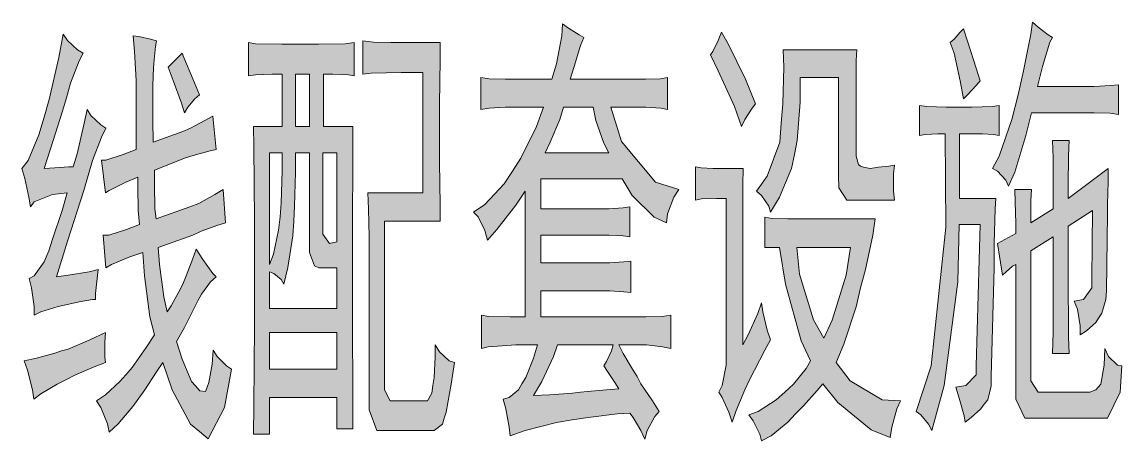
# Model space of a CAD drawing. Header units: millimetres. Extents: x 0 to 586, y 0 to 414.
# Drawn here: x 559.26 to 566.23, y 59.93 to 62.59 of the extents above; entities that cross this region are included whole.
import ezdxf

# ---------------------------------------------------------------- set-up
doc = ezdxf.new("R2010")
doc.units = ezdxf.units.MM

msp = doc.modelspace()

# ---------------------------------------------------------------- hatches: boundary and pattern name
h = msp.add_hatch(color=0)
h.paths.add_polyline_path([(562.818139, 62.491056), (562.796972, 62.441667), (562.758167, 62.307611), (562.733472, 62.226472), (563.160333, 62.226472), (563.209722, 62.226472), (563.304972, 62.23), (563.350833, 62.237056), (563.350833, 62.035972), (563.3085, 62.043028), (563.21325, 62.050083), (563.160333, 62.050083), (562.991, 62.050083), (563.058028, 61.831361), (563.273222, 61.573833), (563.421389, 61.527972), (563.389639, 61.478583), (563.350833, 61.37275), (563.343778, 61.316306), (563.266167, 61.351583), (563.125056, 61.489167), (563.061556, 61.595), (562.5465, 61.595), (562.5465, 61.4045), (562.9275, 61.4045), (562.976889, 61.4045), (563.068611, 61.411556), (563.110944, 61.418611), (563.110944, 61.228111), (563.068611, 61.235167), (562.976889, 61.238694), (562.9275, 61.238694), (562.5465, 61.238694), (562.5465, 61.062306), (562.938083, 61.062306), (562.983944, 61.062306), (563.072139, 61.069361), (563.118, 61.072889), (563.118, 60.875333), (563.072139, 60.878861), (562.983944, 60.885917), (562.938083, 60.885917), (562.5465, 60.885917), (562.5465, 60.720111), (563.167389, 60.720111), (563.21325, 60.720111), (563.315556, 60.723639), (563.372, 60.730694), (563.372, 60.519028), (563.319083, 60.529611), (563.216778, 60.543722), (563.167389, 60.543722), (563.040389, 60.543722), (563.068611, 60.487278), (563.128583, 60.3885), (563.156806, 60.342639), (563.1815, 60.296778), (563.255583, 60.187417), (563.297917, 60.120389), (563.269694, 60.088639), (563.220306, 60.000444), (563.206194, 59.944), (563.1815, 60.000444), (563.132111, 60.081583), (563.110944, 60.109806), (563.029806, 60.106278), (562.846361, 60.081583), (562.744056, 60.067472), (562.645278, 60.049833), (562.447722, 60.000444), (562.352472, 59.965167), (562.345417, 60.021611), (562.32425, 60.138028), (562.306611, 60.198), (562.345417, 60.208583), (562.405389, 60.257972), (562.426556, 60.296778), (562.45125, 60.335583), (562.500639, 60.459056), (562.525333, 60.543722), (562.38775, 60.543722), (562.211361, 60.529611), (562.169028, 60.519028), (562.169028, 60.730694), (562.214889, 60.723639), (562.352472, 60.720111), (562.447722, 60.720111), (562.447722, 61.517389), (562.38775, 61.429194), (562.267806, 61.273972), (562.207833, 61.206944), (562.190194, 61.266917), (562.147861, 61.355111), (562.119639, 61.383333), (562.190194, 61.432722), (562.313667, 61.56325), (562.366583, 61.644389), (562.4195, 61.725528), (562.518278, 61.926611), (562.564139, 62.050083), (562.370111, 62.050083), (562.320722, 62.050083), (562.218417, 62.043028), (562.1655, 62.035972), (562.1655, 62.237056), (562.218417, 62.23), (562.320722, 62.226472), (562.370111, 62.226472), (562.617056, 62.226472), (562.645278, 62.32525), (562.680556, 62.501639), (562.684083, 62.57925), (562.722889, 62.551028), (562.789917, 62.508694)])
h.paths.add_polyline_path([(562.500639, 60.222694), (562.602944, 60.226222), (562.747583, 60.236806), (562.796972, 60.243861), (562.842833, 60.247389), (562.962778, 60.257972), (563.040389, 60.265028), (563.015694, 60.303833), (562.969833, 60.374389), (562.945139, 60.409667), (562.962778, 60.437889), (562.994528, 60.504917), (563.005111, 60.543722), (562.652333, 60.543722), (562.627639, 60.469639), (562.553556, 60.310889)])
h.paths.add_polyline_path([(562.976889, 61.760806), (562.945139, 61.820778), (562.89575, 61.965417), (562.878111, 62.050083), (562.691139, 62.050083), (562.666444, 61.972472), (562.606472, 61.827833), (562.574722, 61.760806)])
h = msp.add_hatch(color=0)
h.dxf.hatch_style = 2
h.paths.add_polyline_path([(563.693028, 62.526333), (563.735361, 62.45225), (563.844722, 62.226472), (563.908222, 62.07125), (563.887056, 62.043028), (563.841194, 61.972472), (563.820028, 61.926611), (563.774167, 62.053611), (563.671861, 62.279389), (563.622472, 62.381694), (563.636583, 62.402861), (563.671861, 62.473417)])
h = msp.add_hatch(color=0)
h.dxf.hatch_style = 2
h.paths.add_polyline_path([(565.227611, 62.5475), (565.255833, 62.462833), (565.30875, 62.297028), (565.333444, 62.215889), (565.30875, 62.187667), (565.255833, 62.131222), (565.227611, 62.103), (565.206444, 62.215889), (565.167639, 62.392278), (565.142944, 62.459306), (565.167639, 62.480472), (565.206444, 62.526333)])
h = msp.add_hatch(color=0)
h.dxf.hatch_style = 2
h.paths.add_polyline_path([(565.792056, 62.491056), (565.774417, 62.462833), (565.728556, 62.307611), (565.696806, 62.180611), (566.00725, 62.180611), (566.056639, 62.180611), (566.158944, 62.187667), (566.211861, 62.191194), (566.211861, 62.004222), (566.158944, 62.011278), (566.056639, 62.014806), (566.00725, 62.014806), (565.658, 62.014806), (565.622722, 61.870167), (565.552167, 61.637333), (565.513361, 61.549139), (565.495722, 61.587944), (565.442806, 61.644389), (565.411056, 61.662028), (565.453389, 61.739639), (565.534528, 61.972472), (565.573333, 62.127694), (565.608611, 62.279389), (565.654472, 62.512222), (565.665056, 62.589833), (565.700333, 62.558083), (565.763833, 62.508694)])
h = msp.add_hatch(color=0)
h.dxf.hatch_style = 2
h.paths.add_polyline_path([(559.643139, 62.392278), (559.618444, 62.342889), (559.562, 62.201778), (559.537306, 62.110056), (559.509083, 62.018333), (559.438528, 61.792556), (559.396194, 61.662028), (559.463222, 61.665556), (559.551417, 61.672611), (559.579639, 61.672611), (559.604333, 61.75375), (559.646667, 61.937194), (559.667833, 62.035972), (559.692528, 61.997167), (559.756028, 61.937194), (559.787778, 61.916028), (559.759556, 61.859583), (559.703111, 61.711417), (559.674889, 61.616167), (559.646667, 61.520917), (559.544361, 61.199889), (559.473806, 60.974111), (559.547889, 60.984694), (559.681944, 61.005861), (559.738389, 61.019972), (559.731333, 60.963528), (559.72075, 60.868278), (559.72075, 60.829472), (559.703111, 60.829472), (559.618444, 60.815361), (559.551417, 60.80125), (559.484389, 60.787139), (559.375028, 60.751861), (559.332694, 60.730694), (559.332694, 60.787139), (559.315056, 60.903556), (559.300944, 60.963528), (559.332694, 60.981167), (559.396194, 61.069361), (559.424417, 61.139917), (559.449111, 61.214), (559.509083, 61.393917), (559.540833, 61.506806), (559.449111, 61.496222), (559.332694, 61.450361), (559.308, 61.418611), (559.297417, 61.478583), (559.272722, 61.598528), (559.255083, 61.662028), (559.293889, 61.711417), (559.360917, 61.873694), (559.396194, 61.986583), (559.427944, 62.099472), (559.487917, 62.364056), (559.516139, 62.512222), (559.544361, 62.473417), (559.607861, 62.413444)])
h = msp.add_hatch(color=0)
h.dxf.hatch_style = 2
h.paths.add_polyline_path([(559.978278, 62.138278), (559.978278, 62.219417), (559.967694, 62.402861), (559.960639, 62.501639), (559.995917, 62.498111), (560.07, 62.480472), (560.108806, 62.469889), (560.10175, 62.434611), (560.091167, 62.328778), (560.087639, 62.254694), (560.084111, 62.177083), (560.084111, 61.965417), (560.087639, 61.827833), (560.274611, 61.894861), (560.324, 61.916028), (560.415722, 61.965417), (560.465111, 61.993639), (560.486278, 61.781972), (560.440417, 61.771389), (560.341639, 61.743167), (560.29225, 61.729056), (560.094694, 61.651444), (560.094694, 61.559722), (560.098222, 61.4045), (560.105278, 61.341), (560.320472, 61.418611), (560.376917, 61.439778), (560.479222, 61.496222), (560.532139, 61.527972), (560.54625, 61.316306), (560.496861, 61.302194), (560.391028, 61.263389), (560.338111, 61.238694), (560.119389, 61.161083), (560.126444, 61.051722), (560.154667, 60.847111), (560.175833, 60.751861), (560.200528, 60.790667), (560.249917, 60.878861), (560.274611, 60.92825), (560.295778, 60.981167), (560.338111, 61.090528), (560.359278, 61.1505), (560.401611, 61.083472), (560.465111, 60.995278), (560.486278, 60.974111), (560.451, 60.942361), (560.394556, 60.86475), (560.373389, 60.825944), (560.352222, 60.783611), (560.285194, 60.653083), (560.235806, 60.564889), (560.271083, 60.452), (560.331056, 60.310889), (560.35575, 60.282667), (560.383972, 60.250917), (560.41925, 60.247389), (560.429833, 60.275611), (560.440417, 60.303833), (560.461583, 60.42025), (560.468639, 60.508444), (560.493333, 60.469639), (560.553306, 60.409667), (560.585056, 60.3885), (560.539194, 60.145083), (560.436889, 59.947528), (560.380444, 59.993389), (560.324, 60.03925), (560.207583, 60.257972), (560.147611, 60.430833), (560.108806, 60.370861), (560.034722, 60.257972), (559.995917, 60.205056), (559.957111, 60.152139), (559.865389, 60.042778), (559.808944, 59.989861), (559.798361, 60.042778), (559.756028, 60.145083), (559.727806, 60.187417), (559.78425, 60.226222), (559.875972, 60.310889), (559.914778, 60.353222), (559.953583, 60.399083), (560.041778, 60.526083), (560.094694, 60.607222), (560.066472, 60.720111), (560.031194, 60.981167), (560.020611, 61.129333), (559.939472, 61.101111), (559.823056, 61.051722), (559.787778, 61.030556), (559.770139, 61.238694), (559.805417, 61.238694), (559.918306, 61.273972), (559.999444, 61.305722), (559.992389, 61.393917), (559.988861, 61.545611), (559.988861, 61.605583), (559.914778, 61.573833), (559.808944, 61.520917), (559.78425, 61.506806), (559.759556, 61.714944), (559.787778, 61.714944), (559.897139, 61.750222), (559.978278, 61.781972)])
h = msp.add_hatch(color=0)
h.paths.add_polyline_path([(560.906083, 61.926611), (560.906083, 62.258222), (560.842583, 62.258222), (560.73675, 62.254694), (560.690889, 62.247639), (560.690889, 62.459306), (560.73675, 62.45225), (560.902556, 62.448722), (561.018972, 62.448722), (561.135389, 62.448722), (561.304722, 62.45225), (561.361167, 62.459306), (561.361167, 62.247639), (561.325889, 62.254694), (561.227111, 62.258222), (561.167139, 62.258222), (561.167139, 61.926611), (561.354111, 61.926611), (561.354111, 61.743167), (561.350583, 61.273972), (561.350583, 60.984694), (561.350583, 60.698944), (561.354111, 60.208583), (561.354111, 60.011028), (561.251806, 60.011028), (561.251806, 60.208583), (560.824944, 60.208583), (560.824944, 59.97575), (560.722639, 59.97575), (560.726167, 60.155667), (560.729694, 60.663667), (560.729694, 60.995278), (560.729694, 61.333944), (560.726167, 61.799611), (560.722639, 61.926611)])
h.paths.add_polyline_path([(560.824944, 60.773028), (561.251806, 60.773028), (561.251806, 61.030556), (561.138917, 61.030556), (561.110694, 61.044667), (561.078944, 61.129333), (561.078944, 61.196361), (561.078944, 61.760806), (560.99075, 61.760806), (560.99075, 61.637333), (560.983694, 61.422139), (560.980167, 61.326889), (560.973111, 61.235167), (560.941361, 61.034083), (560.916667, 60.92825), (560.899028, 60.956472), (560.853167, 60.995278), (560.824944, 61.005861)])
h.paths.add_polyline_path([(561.251806, 60.3885), (561.251806, 60.621333), (560.824944, 60.621333), (560.824944, 60.3885)])
h.paths.add_polyline_path([(561.163611, 61.316306), (561.163611, 61.24575), (561.205944, 61.185778), (561.251806, 61.196361), (561.251806, 61.760806), (561.163611, 61.760806)])
h.paths.add_polyline_path([(560.824944, 61.051722), (560.849639, 61.11875), (560.881389, 61.270444), (560.891972, 61.355111), (560.899028, 61.443306), (560.906083, 61.644389), (560.906083, 61.760806), (560.824944, 61.760806)])
h.paths.add_polyline_path([(561.078944, 61.926611), (561.078944, 62.258222), (560.99075, 62.258222), (560.99075, 61.926611)])
h = msp.add_hatch(color=0)
h.dxf.hatch_style = 2
h.paths.add_polyline_path([(561.417611, 62.469889), (561.484639, 62.462833), (561.594, 62.459306), (561.639861, 62.459306), (561.907972, 62.459306), (561.907972, 62.353472), (561.904444, 62.064194), (561.904444, 61.88075), (561.904444, 61.704361), (561.907972, 61.429194), (561.907972, 61.326889), (561.555194, 61.326889), (561.555194, 60.332056), (561.555194, 60.257972), (561.590472, 60.187417), (561.62575, 60.187417), (561.805667, 60.187417), (561.826833, 60.187417), (561.855056, 60.236806), (561.862111, 60.286194), (561.869167, 60.335583), (561.876222, 60.466111), (561.876222, 60.543722), (561.904444, 60.497861), (561.964417, 60.441417), (561.999694, 60.430833), (561.978528, 60.29325), (561.946778, 60.116861), (561.932667, 60.078056), (561.922083, 60.03925), (561.869167, 60.000444), (561.830361, 60.000444), (561.555194, 60.000444), (561.505806, 60.000444), (561.456417, 60.130972), (561.456417, 60.265028), (561.456417, 61.1505), (561.456417, 61.228111), (561.452889, 61.4045), (561.449361, 61.506806), (561.798611, 61.506806), (561.798611, 62.268806), (561.661028, 62.268806), (561.470528, 62.265278), (561.417611, 62.258222)])
h = msp.add_hatch(color=0)
h.dxf.hatch_style = 2
h.paths.add_polyline_path([(560.285194, 62.014806), (560.267556, 62.074778), (560.214639, 62.219417), (560.182889, 62.304083), (560.271083, 62.392278), (560.281667, 62.364056), (560.338111, 62.23), (560.380444, 62.127694), (560.352222, 62.103), (560.306361, 62.050083)])
h = msp.add_hatch(color=0)
h.dxf.hatch_style = 2
h.paths.add_polyline_path([(564.536167, 61.460944), (564.486778, 61.460944), (564.437389, 61.538556), (564.433861, 61.616167), (564.433861, 62.237056), (564.190444, 62.237056), (564.190444, 62.081833), (564.172806, 61.838417), (564.155167, 61.750222), (564.137528, 61.662028), (564.059917, 61.478583), (564.003472, 61.383333), (563.992889, 61.422139), (563.947028, 61.489167), (563.915278, 61.517389), (563.982306, 61.612639), (564.063444, 61.827833), (564.0705, 61.947778), (564.081083, 62.07125), (564.088139, 62.304083), (564.084611, 62.413444), (564.550278, 62.413444), (564.54675, 62.346417), (564.54675, 62.180611), (564.54675, 62.081833), (564.54675, 61.781972), (564.54675, 61.739639), (564.560861, 61.686722), (564.574972, 61.676139), (564.592611, 61.669083), (564.634944, 61.662028), (564.663167, 61.665556), (564.687861, 61.669083), (564.754889, 61.676139), (564.790167, 61.683194), (564.783111, 61.62675), (564.783111, 61.517389), (564.790167, 61.460944)])
h = msp.add_hatch(color=0)
h.dxf.hatch_style = 2
h.paths.add_polyline_path([(565.453389, 61.870167), (565.418111, 61.877222), (565.347556, 61.88075), (565.30875, 61.88075), (565.202917, 61.88075), (565.202917, 61.471528), (565.432222, 61.471528), (565.428694, 61.4045), (565.421639, 61.185778), (565.421639, 61.030556), (565.404, 60.342639), (565.404, 60.282667), (565.382833, 60.194472), (565.358139, 60.16625), (565.336972, 60.138028), (565.277, 60.081583), (565.238194, 60.053361), (565.231139, 60.092167), (565.199389, 60.205056), (565.178222, 60.275611), (565.241722, 60.286194), (565.30875, 60.353222), (565.30875, 60.409667), (565.333444, 61.305722), (565.199389, 61.305722), (565.192333, 60.942361), (565.104139, 60.286194), (565.026528, 60.000444), (565.005361, 60.03925), (564.955972, 60.099222), (564.92775, 60.120389), (565.023, 60.409667), (565.114722, 61.288083), (565.111194, 61.88075), (565.065333, 61.88075), (564.984194, 61.877222), (564.948917, 61.870167), (564.948917, 62.060667), (564.994778, 62.053611), (565.11825, 62.050083), (565.199389, 62.050083), (565.280528, 62.050083), (565.411056, 62.053611), (565.453389, 62.060667)])
h = msp.add_hatch(color=0)
h.dxf.hatch_style = 2
h.paths.add_polyline_path([(565.559222, 61.249278), (565.559222, 61.312778), (565.555694, 61.450361), (565.552167, 61.527972), (565.658, 61.527972), (565.654472, 61.457417), (565.654472, 61.351583), (565.654472, 61.316306), (565.795583, 61.4045), (565.795583, 61.510333), (565.795583, 61.729056), (565.792056, 61.838417), (565.897889, 61.838417), (565.894361, 61.739639), (565.890833, 61.556194), (565.890833, 61.471528), (566.144833, 61.662028), (566.144833, 61.577361), (566.141306, 61.432722), (566.141306, 61.37275), (566.13425, 60.885917), (566.130722, 60.829472), (566.106028, 60.744806), (566.084861, 60.713056), (566.067222, 60.684833), (566.00725, 60.631917), (565.968444, 60.607222), (565.968444, 60.663667), (565.950806, 60.7695), (565.929639, 60.818889), (565.989611, 60.829472), (566.042528, 60.903556), (566.042528, 60.963528), (566.046056, 61.393917), (565.890833, 61.295139), (565.890833, 60.995278), (565.894361, 60.593111), (565.897889, 60.487278), (565.792056, 60.487278), (565.795583, 60.621333), (565.795583, 60.99175), (565.795583, 61.228111), (565.654472, 61.139917), (565.654472, 60.3885), (565.654472, 60.314417), (565.700333, 60.243861), (565.746194, 60.243861), (566.003722, 60.243861), (566.028417, 60.243861), (566.067222, 60.257972), (566.081333, 60.275611), (566.098972, 60.29325), (566.120139, 60.413194), (566.123667, 60.519028), (566.148361, 60.469639), (566.204806, 60.413194), (566.233028, 60.409667), (566.222444, 60.243861), (566.141306, 60.078056), (566.074278, 60.078056), (565.668583, 60.078056), (565.615667, 60.078056), (565.559222, 60.198), (565.559222, 60.321472), (565.559222, 61.051722), (565.538056, 61.041139), (565.49925, 61.005861), (565.474556, 60.984694), (565.442806, 61.185778)])
h = msp.add_hatch(color=0)
h.dxf.hatch_style = 2
h.paths.add_polyline_path([(563.830611, 61.662028), (563.827083, 61.559722), (563.827083, 61.341), (563.827083, 61.217528), (563.827083, 60.543722), (563.862361, 60.607222), (563.922333, 60.741278), (563.947028, 60.808306), (563.954083, 60.751861), (563.982306, 60.635444), (564.003472, 60.575472), (563.968194, 60.508444), (563.901167, 60.381444), (563.869417, 60.321472), (563.841194, 60.257972), (563.78475, 60.127444), (563.760056, 60.053361), (563.738889, 60.116861), (563.696556, 60.208583), (563.675389, 60.243861), (563.696556, 60.286194), (563.72125, 60.413194), (563.72125, 60.497861), (563.72125, 61.471528), (563.661278, 61.471528), (563.566028, 61.468), (563.527222, 61.460944), (563.527222, 61.672611), (563.5625, 61.665556), (563.636583, 61.662028), (563.675389, 61.662028)])
h = msp.add_hatch(color=0)
h.paths.add_polyline_path([(563.968194, 61.351583), (564.014056, 61.344528), (564.112833, 61.341), (564.169278, 61.341), (564.666694, 61.341), (564.652583, 61.238694), (564.606722, 61.019972), (564.574972, 60.903556), (564.54675, 60.783611), (564.469139, 60.54725), (564.41975, 60.430833), (564.507944, 60.314417), (564.712556, 60.194472), (564.828972, 60.187417), (564.804278, 60.138028), (564.772528, 60.021611), (564.761944, 59.954583), (564.642, 60.003972), (564.430333, 60.176833), (564.335083, 60.296778), (564.299806, 60.254444), (564.211611, 60.155667), (564.162222, 60.106278), (564.112833, 60.053361), (564.007, 59.965167), (563.947028, 59.933417), (563.936444, 59.97575), (563.894111, 60.060417), (563.865889, 60.099222), (563.925861, 60.120389), (564.03875, 60.194472), (564.095194, 60.243861), (564.148111, 60.29325), (564.22925, 60.392028), (564.257472, 60.441417), (564.1975, 60.568417), (564.098722, 60.92825), (564.059917, 61.161083), (563.968194, 61.161083)])
h.paths.add_polyline_path([(564.342139, 60.586056), (564.395056, 60.698944), (564.48325, 60.984694), (564.511472, 61.161083), (564.169278, 61.161083), (564.186917, 60.99175), (564.275111, 60.702472)])
h = msp.add_hatch(color=0)
h.dxf.hatch_style = 2
h.paths.add_polyline_path([(559.78425, 60.621333), (559.780722, 60.557833), (559.780722, 60.466111), (559.78425, 60.430833), (559.713694, 60.402611), (559.590222, 60.349694), (559.533778, 60.321472), (559.477333, 60.29325), (559.375028, 60.233278), (559.329167, 60.198), (559.322111, 60.257972), (559.290361, 60.381444), (559.269194, 60.441417), (559.346806, 60.459056), (559.463222, 60.490806), (559.505556, 60.504917), (559.547889, 60.5155), (559.685472, 60.575472)])

# ---------------------------------------------------------------- linework, layer by layer
at = {"color": 0, "lineweight": 0}
for points in [[(562.818139, 62.491056), (562.796972, 62.441667), (562.758167, 62.307611), (562.733472, 62.226472), (563.160333, 62.226472), (563.209722, 62.226472), (563.304972, 62.23), (563.350833, 62.237056), (563.350833, 62.035972), (563.3085, 62.043028), (563.21325, 62.050083), (563.160333, 62.050083), (562.991, 62.050083), (563.058028, 61.831361), (563.273222, 61.573833), (563.421389, 61.527972), (563.389639, 61.478583), (563.350833, 61.37275), (563.343778, 61.316306), (563.266167, 61.351583), (563.125056, 61.489167), (563.061556, 61.595), (562.5465, 61.595), (562.5465, 61.4045), (562.9275, 61.4045), (562.976889, 61.4045), (563.068611, 61.411556), (563.110944, 61.418611), (563.110944, 61.228111), (563.068611, 61.235167), (562.976889, 61.238694), (562.9275, 61.238694), (562.5465, 61.238694), (562.5465, 61.062306), (562.938083, 61.062306), (562.983944, 61.062306), (563.072139, 61.069361), (563.118, 61.072889), (563.118, 60.875333), (563.072139, 60.878861), (562.983944, 60.885917), (562.938083, 60.885917), (562.5465, 60.885917), (562.5465, 60.720111), (563.167389, 60.720111), (563.21325, 60.720111), (563.315556, 60.723639), (563.372, 60.730694), (563.372, 60.519028), (563.319083, 60.529611), (563.216778, 60.543722), (563.167389, 60.543722), (563.040389, 60.543722), (563.068611, 60.487278), (563.128583, 60.3885), (563.156806, 60.342639), (563.1815, 60.296778), (563.255583, 60.187417), (563.297917, 60.120389), (563.269694, 60.088639), (563.220306, 60.000444), (563.206194, 59.944), (563.1815, 60.000444), (563.132111, 60.081583), (563.110944, 60.109806), (563.029806, 60.106278), (562.846361, 60.081583), (562.744056, 60.067472), (562.645278, 60.049833), (562.447722, 60.000444), (562.352472, 59.965167), (562.345417, 60.021611), (562.32425, 60.138028), (562.306611, 60.198), (562.345417, 60.208583), (562.405389, 60.257972), (562.426556, 60.296778), (562.45125, 60.335583), (562.500639, 60.459056), (562.525333, 60.543722), (562.38775, 60.543722), (562.211361, 60.529611), (562.169028, 60.519028), (562.169028, 60.730694), (562.214889, 60.723639), (562.352472, 60.720111), (562.447722, 60.720111), (562.447722, 61.517389), (562.38775, 61.429194), (562.267806, 61.273972), (562.207833, 61.206944), (562.190194, 61.266917), (562.147861, 61.355111), (562.119639, 61.383333), (562.190194, 61.432722), (562.313667, 61.56325), (562.366583, 61.644389), (562.4195, 61.725528), (562.518278, 61.926611), (562.564139, 62.050083), (562.370111, 62.050083), (562.320722, 62.050083), (562.218417, 62.043028), (562.1655, 62.035972), (562.1655, 62.237056), (562.218417, 62.23), (562.320722, 62.226472), (562.370111, 62.226472), (562.617056, 62.226472), (562.645278, 62.32525), (562.680556, 62.501639), (562.684083, 62.57925), (562.722889, 62.551028), (562.789917, 62.508694)], [(563.693028, 62.526333), (563.735361, 62.45225), (563.844722, 62.226472), (563.908222, 62.07125), (563.887056, 62.043028), (563.841194, 61.972472), (563.820028, 61.926611), (563.774167, 62.053611), (563.671861, 62.279389), (563.622472, 62.381694), (563.636583, 62.402861), (563.671861, 62.473417)], [(565.227611, 62.5475), (565.255833, 62.462833), (565.30875, 62.297028), (565.333444, 62.215889), (565.30875, 62.187667), (565.255833, 62.131222), (565.227611, 62.103), (565.206444, 62.215889), (565.167639, 62.392278), (565.142944, 62.459306), (565.167639, 62.480472), (565.206444, 62.526333)], [(565.792056, 62.491056), (565.774417, 62.462833), (565.728556, 62.307611), (565.696806, 62.180611), (566.00725, 62.180611), (566.056639, 62.180611), (566.158944, 62.187667), (566.211861, 62.191194), (566.211861, 62.004222), (566.158944, 62.011278), (566.056639, 62.014806), (566.00725, 62.014806), (565.658, 62.014806), (565.622722, 61.870167), (565.552167, 61.637333), (565.513361, 61.549139), (565.495722, 61.587944), (565.442806, 61.644389), (565.411056, 61.662028), (565.453389, 61.739639), (565.534528, 61.972472), (565.573333, 62.127694), (565.608611, 62.279389), (565.654472, 62.512222), (565.665056, 62.589833), (565.700333, 62.558083), (565.763833, 62.508694)], [(559.643139, 62.392278), (559.618444, 62.342889), (559.562, 62.201778), (559.537306, 62.110056), (559.509083, 62.018333), (559.438528, 61.792556), (559.396194, 61.662028), (559.463222, 61.665556), (559.551417, 61.672611), (559.579639, 61.672611), (559.604333, 61.75375), (559.646667, 61.937194), (559.667833, 62.035972), (559.692528, 61.997167), (559.756028, 61.937194), (559.787778, 61.916028), (559.759556, 61.859583), (559.703111, 61.711417), (559.674889, 61.616167), (559.646667, 61.520917), (559.544361, 61.199889), (559.473806, 60.974111), (559.547889, 60.984694), (559.681944, 61.005861), (559.738389, 61.019972), (559.731333, 60.963528), (559.72075, 60.868278), (559.72075, 60.829472), (559.703111, 60.829472), (559.618444, 60.815361), (559.551417, 60.80125), (559.484389, 60.787139), (559.375028, 60.751861), (559.332694, 60.730694), (559.332694, 60.787139), (559.315056, 60.903556), (559.300944, 60.963528), (559.332694, 60.981167), (559.396194, 61.069361), (559.424417, 61.139917), (559.449111, 61.214), (559.509083, 61.393917), (559.540833, 61.506806), (559.449111, 61.496222), (559.332694, 61.450361), (559.308, 61.418611), (559.297417, 61.478583), (559.272722, 61.598528), (559.255083, 61.662028), (559.293889, 61.711417), (559.360917, 61.873694), (559.396194, 61.986583), (559.427944, 62.099472), (559.487917, 62.364056), (559.516139, 62.512222), (559.544361, 62.473417), (559.607861, 62.413444)], [(559.978278, 62.138278), (559.978278, 62.219417), (559.967694, 62.402861), (559.960639, 62.501639), (559.995917, 62.498111), (560.07, 62.480472), (560.108806, 62.469889), (560.10175, 62.434611), (560.091167, 62.328778), (560.087639, 62.254694), (560.084111, 62.177083), (560.084111, 61.965417), (560.087639, 61.827833), (560.274611, 61.894861), (560.324, 61.916028), (560.415722, 61.965417), (560.465111, 61.993639), (560.486278, 61.781972), (560.440417, 61.771389), (560.341639, 61.743167), (560.29225, 61.729056), (560.094694, 61.651444), (560.094694, 61.559722), (560.098222, 61.4045), (560.105278, 61.341), (560.320472, 61.418611), (560.376917, 61.439778), (560.479222, 61.496222), (560.532139, 61.527972), (560.54625, 61.316306), (560.496861, 61.302194), (560.391028, 61.263389), (560.338111, 61.238694), (560.119389, 61.161083), (560.126444, 61.051722), (560.154667, 60.847111), (560.175833, 60.751861), (560.200528, 60.790667), (560.249917, 60.878861), (560.274611, 60.92825), (560.295778, 60.981167), (560.338111, 61.090528), (560.359278, 61.1505), (560.401611, 61.083472), (560.465111, 60.995278), (560.486278, 60.974111), (560.451, 60.942361), (560.394556, 60.86475), (560.373389, 60.825944), (560.352222, 60.783611), (560.285194, 60.653083), (560.235806, 60.564889), (560.271083, 60.452), (560.331056, 60.310889), (560.35575, 60.282667), (560.383972, 60.250917), (560.41925, 60.247389), (560.429833, 60.275611), (560.440417, 60.303833), (560.461583, 60.42025), (560.468639, 60.508444), (560.493333, 60.469639), (560.553306, 60.409667), (560.585056, 60.3885), (560.539194, 60.145083), (560.436889, 59.947528), (560.380444, 59.993389), (560.324, 60.03925), (560.207583, 60.257972), (560.147611, 60.430833), (560.108806, 60.370861), (560.034722, 60.257972), (559.995917, 60.205056), (559.957111, 60.152139), (559.865389, 60.042778), (559.808944, 59.989861), (559.798361, 60.042778), (559.756028, 60.145083), (559.727806, 60.187417), (559.78425, 60.226222), (559.875972, 60.310889), (559.914778, 60.353222), (559.953583, 60.399083), (560.041778, 60.526083), (560.094694, 60.607222), (560.066472, 60.720111), (560.031194, 60.981167), (560.020611, 61.129333), (559.939472, 61.101111), (559.823056, 61.051722), (559.787778, 61.030556), (559.770139, 61.238694), (559.805417, 61.238694), (559.918306, 61.273972), (559.999444, 61.305722), (559.992389, 61.393917), (559.988861, 61.545611), (559.988861, 61.605583), (559.914778, 61.573833), (559.808944, 61.520917), (559.78425, 61.506806), (559.759556, 61.714944), (559.787778, 61.714944), (559.897139, 61.750222), (559.978278, 61.781972)], [(560.906083, 61.926611), (560.906083, 62.258222), (560.842583, 62.258222), (560.73675, 62.254694), (560.690889, 62.247639), (560.690889, 62.459306), (560.73675, 62.45225), (560.902556, 62.448722), (561.018972, 62.448722), (561.135389, 62.448722), (561.304722, 62.45225), (561.361167, 62.459306), (561.361167, 62.247639), (561.325889, 62.254694), (561.227111, 62.258222), (561.167139, 62.258222), (561.167139, 61.926611), (561.354111, 61.926611), (561.354111, 61.743167), (561.350583, 61.273972), (561.350583, 60.984694), (561.350583, 60.698944), (561.354111, 60.208583), (561.354111, 60.011028), (561.251806, 60.011028), (561.251806, 60.208583), (560.824944, 60.208583), (560.824944, 59.97575), (560.722639, 59.97575), (560.726167, 60.155667), (560.729694, 60.663667), (560.729694, 60.995278), (560.729694, 61.333944), (560.726167, 61.799611), (560.722639, 61.926611)], [(561.417611, 62.469889), (561.484639, 62.462833), (561.594, 62.459306), (561.639861, 62.459306), (561.907972, 62.459306), (561.907972, 62.353472), (561.904444, 62.064194), (561.904444, 61.88075), (561.904444, 61.704361), (561.907972, 61.429194), (561.907972, 61.326889), (561.555194, 61.326889), (561.555194, 60.332056), (561.555194, 60.257972), (561.590472, 60.187417), (561.62575, 60.187417), (561.805667, 60.187417), (561.826833, 60.187417), (561.855056, 60.236806), (561.862111, 60.286194), (561.869167, 60.335583), (561.876222, 60.466111), (561.876222, 60.543722), (561.904444, 60.497861), (561.964417, 60.441417), (561.999694, 60.430833), (561.978528, 60.29325), (561.946778, 60.116861), (561.932667, 60.078056), (561.922083, 60.03925), (561.869167, 60.000444), (561.830361, 60.000444), (561.555194, 60.000444), (561.505806, 60.000444), (561.456417, 60.130972), (561.456417, 60.265028), (561.456417, 61.1505), (561.456417, 61.228111), (561.452889, 61.4045), (561.449361, 61.506806), (561.798611, 61.506806), (561.798611, 62.268806), (561.661028, 62.268806), (561.470528, 62.265278), (561.417611, 62.258222)], [(560.285194, 62.014806), (560.267556, 62.074778), (560.214639, 62.219417), (560.182889, 62.304083), (560.271083, 62.392278), (560.281667, 62.364056), (560.338111, 62.23), (560.380444, 62.127694), (560.352222, 62.103), (560.306361, 62.050083)], [(564.536167, 61.460944), (564.486778, 61.460944), (564.437389, 61.538556), (564.433861, 61.616167), (564.433861, 62.237056), (564.190444, 62.237056), (564.190444, 62.081833), (564.172806, 61.838417), (564.155167, 61.750222), (564.137528, 61.662028), (564.059917, 61.478583), (564.003472, 61.383333), (563.992889, 61.422139), (563.947028, 61.489167), (563.915278, 61.517389), (563.982306, 61.612639), (564.063444, 61.827833), (564.0705, 61.947778), (564.081083, 62.07125), (564.088139, 62.304083), (564.084611, 62.413444), (564.550278, 62.413444), (564.54675, 62.346417), (564.54675, 62.180611), (564.54675, 62.081833), (564.54675, 61.781972), (564.54675, 61.739639), (564.560861, 61.686722), (564.574972, 61.676139), (564.592611, 61.669083), (564.634944, 61.662028), (564.663167, 61.665556), (564.687861, 61.669083), (564.754889, 61.676139), (564.790167, 61.683194), (564.783111, 61.62675), (564.783111, 61.517389), (564.790167, 61.460944)], [(561.078944, 61.926611), (561.078944, 62.258222), (560.99075, 62.258222), (560.99075, 61.926611)], [(562.976889, 61.760806), (562.945139, 61.820778), (562.89575, 61.965417), (562.878111, 62.050083), (562.691139, 62.050083), (562.666444, 61.972472), (562.606472, 61.827833), (562.574722, 61.760806)], [(565.453389, 61.870167), (565.418111, 61.877222), (565.347556, 61.88075), (565.30875, 61.88075), (565.202917, 61.88075), (565.202917, 61.471528), (565.432222, 61.471528), (565.428694, 61.4045), (565.421639, 61.185778), (565.421639, 61.030556), (565.404, 60.342639), (565.404, 60.282667), (565.382833, 60.194472), (565.358139, 60.16625), (565.336972, 60.138028), (565.277, 60.081583), (565.238194, 60.053361), (565.231139, 60.092167), (565.199389, 60.205056), (565.178222, 60.275611), (565.241722, 60.286194), (565.30875, 60.353222), (565.30875, 60.409667), (565.333444, 61.305722), (565.199389, 61.305722), (565.192333, 60.942361), (565.104139, 60.286194), (565.026528, 60.000444), (565.005361, 60.03925), (564.955972, 60.099222), (564.92775, 60.120389), (565.023, 60.409667), (565.114722, 61.288083), (565.111194, 61.88075), (565.065333, 61.88075), (564.984194, 61.877222), (564.948917, 61.870167), (564.948917, 62.060667), (564.994778, 62.053611), (565.11825, 62.050083), (565.199389, 62.050083), (565.280528, 62.050083), (565.411056, 62.053611), (565.453389, 62.060667)], [(565.559222, 61.249278), (565.559222, 61.312778), (565.555694, 61.450361), (565.552167, 61.527972), (565.658, 61.527972), (565.654472, 61.457417), (565.654472, 61.351583), (565.654472, 61.316306), (565.795583, 61.4045), (565.795583, 61.510333), (565.795583, 61.729056), (565.792056, 61.838417), (565.897889, 61.838417), (565.894361, 61.739639), (565.890833, 61.556194), (565.890833, 61.471528), (566.144833, 61.662028), (566.144833, 61.577361), (566.141306, 61.432722), (566.141306, 61.37275), (566.13425, 60.885917), (566.130722, 60.829472), (566.106028, 60.744806), (566.084861, 60.713056), (566.067222, 60.684833), (566.00725, 60.631917), (565.968444, 60.607222), (565.968444, 60.663667), (565.950806, 60.7695), (565.929639, 60.818889), (565.989611, 60.829472), (566.042528, 60.903556), (566.042528, 60.963528), (566.046056, 61.393917), (565.890833, 61.295139), (565.890833, 60.995278), (565.894361, 60.593111), (565.897889, 60.487278), (565.792056, 60.487278), (565.795583, 60.621333), (565.795583, 60.99175), (565.795583, 61.228111), (565.654472, 61.139917), (565.654472, 60.3885), (565.654472, 60.314417), (565.700333, 60.243861), (565.746194, 60.243861), (566.003722, 60.243861), (566.028417, 60.243861), (566.067222, 60.257972), (566.081333, 60.275611), (566.098972, 60.29325), (566.120139, 60.413194), (566.123667, 60.519028), (566.148361, 60.469639), (566.204806, 60.413194), (566.233028, 60.409667), (566.222444, 60.243861), (566.141306, 60.078056), (566.074278, 60.078056), (565.668583, 60.078056), (565.615667, 60.078056), (565.559222, 60.198), (565.559222, 60.321472), (565.559222, 61.051722), (565.538056, 61.041139), (565.49925, 61.005861), (565.474556, 60.984694), (565.442806, 61.185778)], [(560.824944, 60.773028), (561.251806, 60.773028), (561.251806, 61.030556), (561.138917, 61.030556), (561.110694, 61.044667), (561.078944, 61.129333), (561.078944, 61.196361), (561.078944, 61.760806), (560.99075, 61.760806), (560.99075, 61.637333), (560.983694, 61.422139), (560.980167, 61.326889), (560.973111, 61.235167), (560.941361, 61.034083), (560.916667, 60.92825), (560.899028, 60.956472), (560.853167, 60.995278), (560.824944, 61.005861)], [(560.824944, 61.051722), (560.849639, 61.11875), (560.881389, 61.270444), (560.891972, 61.355111), (560.899028, 61.443306), (560.906083, 61.644389), (560.906083, 61.760806), (560.824944, 61.760806)], [(561.163611, 61.316306), (561.163611, 61.24575), (561.205944, 61.185778), (561.251806, 61.196361), (561.251806, 61.760806), (561.163611, 61.760806)], [(563.830611, 61.662028), (563.827083, 61.559722), (563.827083, 61.341), (563.827083, 61.217528), (563.827083, 60.543722), (563.862361, 60.607222), (563.922333, 60.741278), (563.947028, 60.808306), (563.954083, 60.751861), (563.982306, 60.635444), (564.003472, 60.575472), (563.968194, 60.508444), (563.901167, 60.381444), (563.869417, 60.321472), (563.841194, 60.257972), (563.78475, 60.127444), (563.760056, 60.053361), (563.738889, 60.116861), (563.696556, 60.208583), (563.675389, 60.243861), (563.696556, 60.286194), (563.72125, 60.413194), (563.72125, 60.497861), (563.72125, 61.471528), (563.661278, 61.471528), (563.566028, 61.468), (563.527222, 61.460944), (563.527222, 61.672611), (563.5625, 61.665556), (563.636583, 61.662028), (563.675389, 61.662028)], [(563.968194, 61.351583), (564.014056, 61.344528), (564.112833, 61.341), (564.169278, 61.341), (564.666694, 61.341), (564.652583, 61.238694), (564.606722, 61.019972), (564.574972, 60.903556), (564.54675, 60.783611), (564.469139, 60.54725), (564.41975, 60.430833), (564.507944, 60.314417), (564.712556, 60.194472), (564.828972, 60.187417), (564.804278, 60.138028), (564.772528, 60.021611), (564.761944, 59.954583), (564.642, 60.003972), (564.430333, 60.176833), (564.335083, 60.296778), (564.299806, 60.254444), (564.211611, 60.155667), (564.162222, 60.106278), (564.112833, 60.053361), (564.007, 59.965167), (563.947028, 59.933417), (563.936444, 59.97575), (563.894111, 60.060417), (563.865889, 60.099222), (563.925861, 60.120389), (564.03875, 60.194472), (564.095194, 60.243861), (564.148111, 60.29325), (564.22925, 60.392028), (564.257472, 60.441417), (564.1975, 60.568417), (564.098722, 60.92825), (564.059917, 61.161083), (563.968194, 61.161083)], [(564.342139, 60.586056), (564.395056, 60.698944), (564.48325, 60.984694), (564.511472, 61.161083), (564.169278, 61.161083), (564.186917, 60.99175), (564.275111, 60.702472)], [(559.78425, 60.621333), (559.780722, 60.557833), (559.780722, 60.466111), (559.78425, 60.430833), (559.713694, 60.402611), (559.590222, 60.349694), (559.533778, 60.321472), (559.477333, 60.29325), (559.375028, 60.233278), (559.329167, 60.198), (559.322111, 60.257972), (559.290361, 60.381444), (559.269194, 60.441417), (559.346806, 60.459056), (559.463222, 60.490806), (559.505556, 60.504917), (559.547889, 60.5155), (559.685472, 60.575472)], [(561.251806, 60.3885), (561.251806, 60.621333), (560.824944, 60.621333), (560.824944, 60.3885)], [(562.500639, 60.222694), (562.602944, 60.226222), (562.747583, 60.236806), (562.796972, 60.243861), (562.842833, 60.247389), (562.962778, 60.257972), (563.040389, 60.265028), (563.015694, 60.303833), (562.969833, 60.374389), (562.945139, 60.409667), (562.962778, 60.437889), (562.994528, 60.504917), (563.005111, 60.543722), (562.652333, 60.543722), (562.627639, 60.469639), (562.553556, 60.310889)]]:
    msp.add_lwpolyline(points, close=True, dxfattribs=at)

doc.saveas('drawing.dxf')
